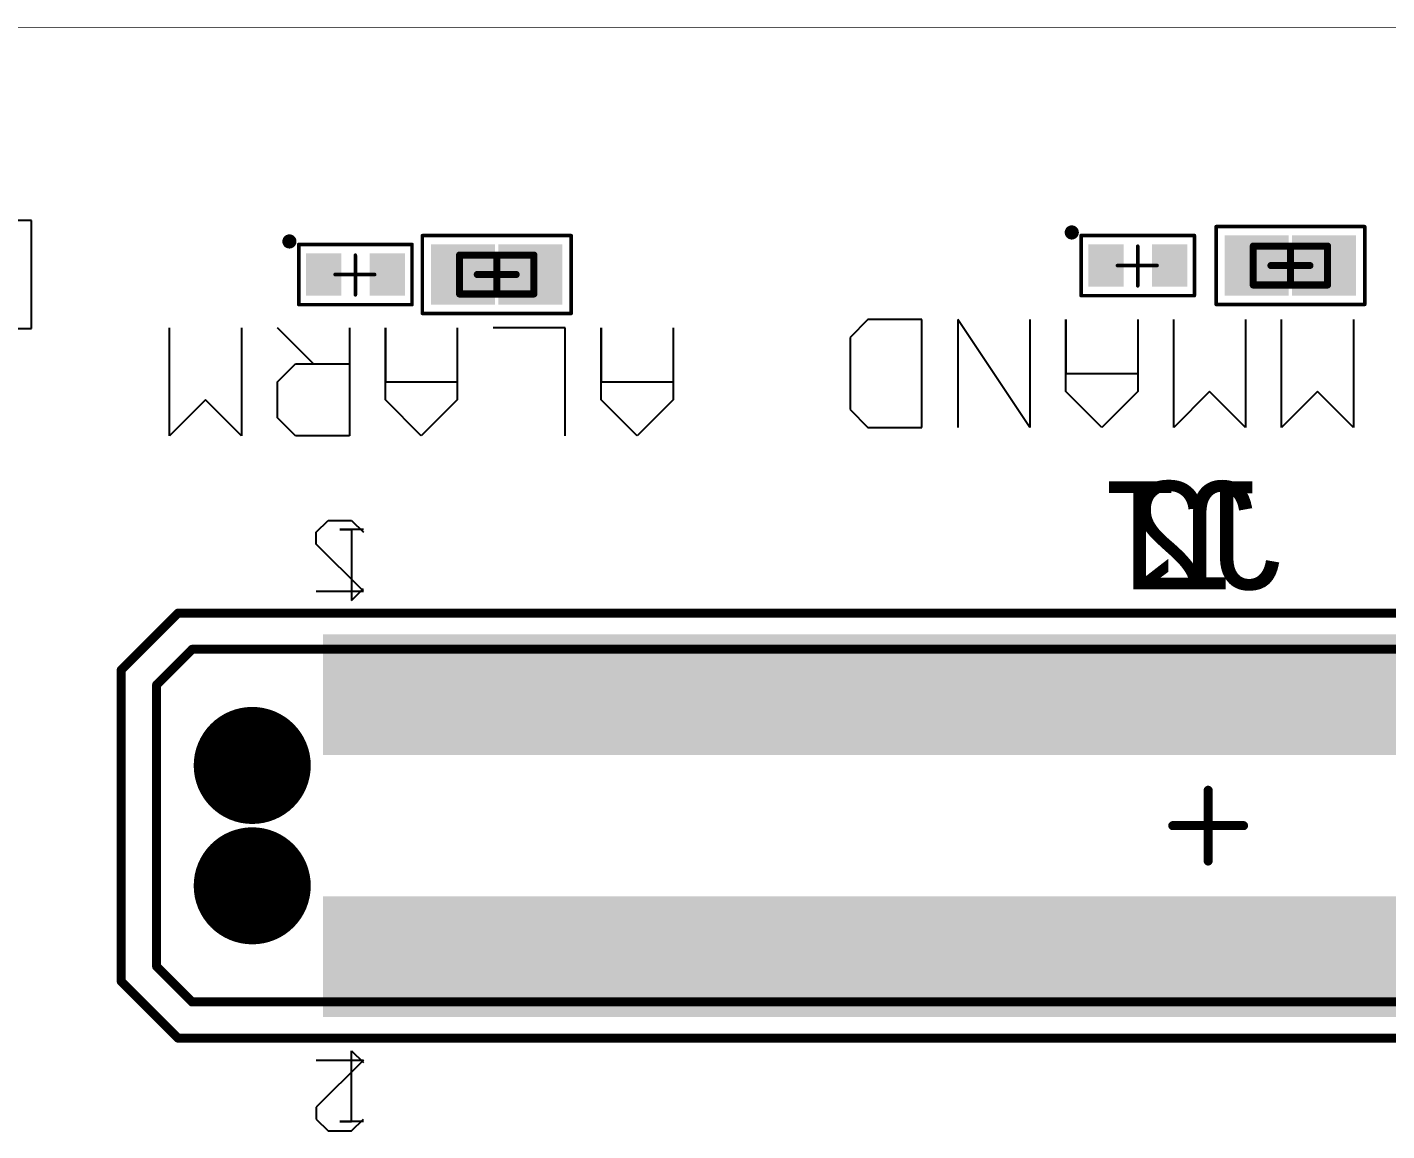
# Model space of a CAD drawing. Header units: millimetres. Extents: x 0 to 100, y 0 to 100.
# Drawn here: x 33.34 to 52.54, y 84.43 to 100.01 of the extents above; entities that cross this region are included whole.
import ezdxf

# ---------------------------------------------------------------- set-up
doc = ezdxf.new("R2010")
doc.units = ezdxf.units.MM
for name, color, linetype in [('BottomLayer', 5, 'Continuous'), ('BottomOverlay', 54, 'Continuous'), ('BottomPaste', 16, 'Continuous'), ('BottomSolder', 6, 'Continuous'), ('Mechanical1', 6, 'Continuous'), ('Mechanical13', 56, 'Continuous'), ('Mechanical15', 56, 'Continuous'), ('MidLayer14', 9, 'Continuous'), ('MultiLayer', 9, 'Continuous'), ('PadHoleLayer', 156, 'Continuous'), ('TopLayer', 1, 'Continuous'), ('TopOverlay', 2, 'Continuous'), ('TopPaste', 8, 'Continuous'), ('TopSolder', 216, 'Continuous')]:
    doc.layers.add(name, color=color, linetype=linetype)

msp = doc.modelspace()

# ---------------------------------------------------------------- linework, layer by layer
at = {"layer": 'BottomLayer', "const_width": 0.725}
for points in [[(36.157, 89.587, 1), (36.881, 89.587, 1)], [(36.157, 87.887, 1), (36.881, 87.887, 1)]]:
    msp.add_lwpolyline(points, format="xyb", close=True, dxfattribs=at)
at = {"layer": 'BottomLayer'}
for points in [[(37.919, 91.337), (37.619, 91.337), (37.919, 89.837), (37.619, 89.837)], [(38.419, 91.337), (38.119, 91.337), (38.419, 89.837), (38.119, 89.837)], [(38.919, 91.337), (38.619, 91.337), (38.919, 89.837), (38.619, 89.837)], [(39.419, 91.337), (39.119, 91.337), (39.419, 89.837), (39.119, 89.837)], [(39.919, 91.337), (39.619, 91.337), (39.919, 89.837), (39.619, 89.837)], [(40.419, 91.337), (40.119, 91.337), (40.419, 89.837), (40.119, 89.837)], [(40.919, 91.337), (40.619, 91.337), (40.919, 89.837), (40.619, 89.837)], [(41.419, 91.337), (41.119, 91.337), (41.419, 89.837), (41.119, 89.837)], [(41.919, 91.337), (41.619, 91.337), (41.919, 89.837), (41.619, 89.837)], [(42.419, 91.337), (42.119, 91.337), (42.419, 89.837), (42.119, 89.837)], [(42.919, 91.337), (42.619, 91.337), (42.919, 89.837), (42.619, 89.837)], [(43.419, 91.337), (43.119, 91.337), (43.419, 89.837), (43.119, 89.837)], [(43.919, 91.337), (43.619, 91.337), (43.919, 89.837), (43.619, 89.837)], [(44.419, 91.337), (44.119, 91.337), (44.419, 89.837), (44.119, 89.837)], [(44.919, 91.337), (44.619, 91.337), (44.919, 89.837), (44.619, 89.837)], [(45.419, 91.337), (45.119, 91.337), (45.419, 89.837), (45.119, 89.837)], [(45.919, 91.337), (45.619, 91.337), (45.919, 89.837), (45.619, 89.837)], [(46.419, 91.337), (46.119, 91.337), (46.419, 89.837), (46.119, 89.837)], [(46.919, 91.337), (46.619, 91.337), (46.919, 89.837), (46.619, 89.837)], [(47.419, 91.337), (47.119, 91.337), (47.419, 89.837), (47.119, 89.837)], [(47.919, 91.337), (47.619, 91.337), (47.919, 89.837), (47.619, 89.837)], [(48.419, 91.337), (48.119, 91.337), (48.419, 89.837), (48.119, 89.837)], [(48.919, 91.337), (48.619, 91.337), (48.919, 89.837), (48.619, 89.837)], [(49.419, 91.337), (49.119, 91.337), (49.419, 89.837), (49.119, 89.837)], [(49.919, 91.337), (49.619, 91.337), (49.919, 89.837), (49.619, 89.837)], [(50.419, 91.337), (50.119, 91.337), (50.419, 89.837), (50.119, 89.837)], [(50.919, 91.337), (50.619, 91.337), (50.919, 89.837), (50.619, 89.837)], [(51.419, 91.337), (51.119, 91.337), (51.419, 89.837), (51.119, 89.837)], [(51.919, 91.337), (51.619, 91.337), (51.919, 89.837), (51.619, 89.837)], [(52.419, 91.337), (52.119, 91.337), (52.419, 89.837), (52.119, 89.837)], [(37.919, 87.637), (37.619, 87.637), (37.919, 86.137), (37.619, 86.137)], [(38.419, 87.637), (38.119, 87.637), (38.419, 86.137), (38.119, 86.137)], [(38.919, 87.637), (38.619, 87.637), (38.919, 86.137), (38.619, 86.137)], [(39.419, 87.637), (39.119, 87.637), (39.419, 86.137), (39.119, 86.137)], [(39.919, 87.637), (39.619, 87.637), (39.919, 86.137), (39.619, 86.137)], [(40.419, 87.637), (40.119, 87.637), (40.419, 86.137), (40.119, 86.137)], [(40.919, 87.637), (40.619, 87.637), (40.919, 86.137), (40.619, 86.137)], [(41.419, 87.637), (41.119, 87.637), (41.419, 86.137), (41.119, 86.137)], [(41.919, 87.637), (41.619, 87.637), (41.919, 86.137), (41.619, 86.137)], [(42.419, 87.637), (42.119, 87.637), (42.419, 86.137), (42.119, 86.137)], [(42.919, 87.637), (42.619, 87.637), (42.919, 86.137), (42.619, 86.137)], [(43.419, 87.637), (43.119, 87.637), (43.419, 86.137), (43.119, 86.137)], [(43.919, 87.637), (43.619, 87.637), (43.919, 86.137), (43.619, 86.137)], [(44.419, 87.637), (44.119, 87.637), (44.419, 86.137), (44.119, 86.137)], [(44.919, 87.637), (44.619, 87.637), (44.919, 86.137), (44.619, 86.137)], [(45.419, 87.637), (45.119, 87.637), (45.419, 86.137), (45.119, 86.137)], [(45.919, 87.637), (45.619, 87.637), (45.919, 86.137), (45.619, 86.137)], [(46.419, 87.637), (46.119, 87.637), (46.419, 86.137), (46.119, 86.137)], [(46.919, 87.637), (46.619, 87.637), (46.919, 86.137), (46.619, 86.137)], [(47.419, 87.637), (47.119, 87.637), (47.419, 86.137), (47.119, 86.137)], [(47.919, 87.637), (47.619, 87.637), (47.919, 86.137), (47.619, 86.137)], [(48.419, 87.637), (48.119, 87.637), (48.419, 86.137), (48.119, 86.137)], [(48.919, 87.637), (48.619, 87.637), (48.919, 86.137), (48.619, 86.137)], [(49.419, 87.637), (49.119, 87.637), (49.419, 86.137), (49.119, 86.137)], [(49.919, 87.637), (49.619, 87.637), (49.919, 86.137), (49.619, 86.137)], [(50.419, 87.637), (50.119, 87.637), (50.419, 86.137), (50.119, 86.137)], [(50.919, 87.637), (50.619, 87.637), (50.919, 86.137), (50.619, 86.137)], [(51.419, 87.637), (51.119, 87.637), (51.419, 86.137), (51.119, 86.137)], [(51.919, 87.637), (51.619, 87.637), (51.919, 86.137), (51.619, 86.137)], [(52.419, 87.637), (52.119, 87.637), (52.419, 86.137), (52.119, 86.137)]]:
    msp.add_solid(points, dxfattribs=at)
at = {"layer": 'BottomOverlay', "const_width": 0.127}
for points in [[(34.669, 90.937), (35.469, 91.737)], [(35.469, 91.737), (64.569, 91.737)], [(34.669, 86.537), (34.669, 90.937)], [(34.669, 86.537), (35.469, 85.737)], [(35.469, 85.737), (64.569, 85.737)]]:
    msp.add_lwpolyline(points, dxfattribs=at)
at = {"layer": 'BottomOverlay', "const_width": 0.0635}
for points in [[(35.437, 91.737, 1), (35.501, 91.737, 1)], [(35.437, 91.737, 1), (35.501, 91.737, 1)], [(34.637, 90.937, 1), (34.701, 90.937, 1)], [(34.637, 90.937, 1), (34.701, 90.937, 1)], [(34.637, 86.537, 1), (34.701, 86.537, 1)], [(34.637, 86.537, 1), (34.701, 86.537, 1)], [(35.437, 85.737, 1), (35.501, 85.737, 1)], [(35.437, 85.737, 1), (35.501, 85.737, 1)]]:
    msp.add_lwpolyline(points, format="xyb", close=True, dxfattribs=at)
at = {"layer": 'BottomPaste'}
for points in [[(37.919, 91.337), (37.619, 91.337), (37.919, 89.837), (37.619, 89.837)], [(38.419, 91.337), (38.119, 91.337), (38.419, 89.837), (38.119, 89.837)], [(38.919, 91.337), (38.619, 91.337), (38.919, 89.837), (38.619, 89.837)], [(39.419, 91.337), (39.119, 91.337), (39.419, 89.837), (39.119, 89.837)], [(39.919, 91.337), (39.619, 91.337), (39.919, 89.837), (39.619, 89.837)], [(40.419, 91.337), (40.119, 91.337), (40.419, 89.837), (40.119, 89.837)], [(40.919, 91.337), (40.619, 91.337), (40.919, 89.837), (40.619, 89.837)], [(41.419, 91.337), (41.119, 91.337), (41.419, 89.837), (41.119, 89.837)], [(41.919, 91.337), (41.619, 91.337), (41.919, 89.837), (41.619, 89.837)], [(42.419, 91.337), (42.119, 91.337), (42.419, 89.837), (42.119, 89.837)], [(42.919, 91.337), (42.619, 91.337), (42.919, 89.837), (42.619, 89.837)], [(43.419, 91.337), (43.119, 91.337), (43.419, 89.837), (43.119, 89.837)], [(43.919, 91.337), (43.619, 91.337), (43.919, 89.837), (43.619, 89.837)], [(44.419, 91.337), (44.119, 91.337), (44.419, 89.837), (44.119, 89.837)], [(44.919, 91.337), (44.619, 91.337), (44.919, 89.837), (44.619, 89.837)], [(45.419, 91.337), (45.119, 91.337), (45.419, 89.837), (45.119, 89.837)], [(45.919, 91.337), (45.619, 91.337), (45.919, 89.837), (45.619, 89.837)], [(46.419, 91.337), (46.119, 91.337), (46.419, 89.837), (46.119, 89.837)], [(46.919, 91.337), (46.619, 91.337), (46.919, 89.837), (46.619, 89.837)], [(47.419, 91.337), (47.119, 91.337), (47.419, 89.837), (47.119, 89.837)], [(47.919, 91.337), (47.619, 91.337), (47.919, 89.837), (47.619, 89.837)], [(48.419, 91.337), (48.119, 91.337), (48.419, 89.837), (48.119, 89.837)], [(48.919, 91.337), (48.619, 91.337), (48.919, 89.837), (48.619, 89.837)], [(49.419, 91.337), (49.119, 91.337), (49.419, 89.837), (49.119, 89.837)], [(49.919, 91.337), (49.619, 91.337), (49.919, 89.837), (49.619, 89.837)], [(50.419, 91.337), (50.119, 91.337), (50.419, 89.837), (50.119, 89.837)], [(50.919, 91.337), (50.619, 91.337), (50.919, 89.837), (50.619, 89.837)], [(51.419, 91.337), (51.119, 91.337), (51.419, 89.837), (51.119, 89.837)], [(51.919, 91.337), (51.619, 91.337), (51.919, 89.837), (51.619, 89.837)], [(52.419, 91.337), (52.119, 91.337), (52.419, 89.837), (52.119, 89.837)], [(37.919, 87.637), (37.619, 87.637), (37.919, 86.137), (37.619, 86.137)], [(38.419, 87.637), (38.119, 87.637), (38.419, 86.137), (38.119, 86.137)], [(38.919, 87.637), (38.619, 87.637), (38.919, 86.137), (38.619, 86.137)], [(39.419, 87.637), (39.119, 87.637), (39.419, 86.137), (39.119, 86.137)], [(39.919, 87.637), (39.619, 87.637), (39.919, 86.137), (39.619, 86.137)], [(40.419, 87.637), (40.119, 87.637), (40.419, 86.137), (40.119, 86.137)], [(40.919, 87.637), (40.619, 87.637), (40.919, 86.137), (40.619, 86.137)], [(41.419, 87.637), (41.119, 87.637), (41.419, 86.137), (41.119, 86.137)], [(41.919, 87.637), (41.619, 87.637), (41.919, 86.137), (41.619, 86.137)], [(42.419, 87.637), (42.119, 87.637), (42.419, 86.137), (42.119, 86.137)], [(42.919, 87.637), (42.619, 87.637), (42.919, 86.137), (42.619, 86.137)], [(43.419, 87.637), (43.119, 87.637), (43.419, 86.137), (43.119, 86.137)], [(43.919, 87.637), (43.619, 87.637), (43.919, 86.137), (43.619, 86.137)], [(44.419, 87.637), (44.119, 87.637), (44.419, 86.137), (44.119, 86.137)], [(44.919, 87.637), (44.619, 87.637), (44.919, 86.137), (44.619, 86.137)], [(45.419, 87.637), (45.119, 87.637), (45.419, 86.137), (45.119, 86.137)], [(45.919, 87.637), (45.619, 87.637), (45.919, 86.137), (45.619, 86.137)], [(46.419, 87.637), (46.119, 87.637), (46.419, 86.137), (46.119, 86.137)], [(46.919, 87.637), (46.619, 87.637), (46.919, 86.137), (46.619, 86.137)], [(47.419, 87.637), (47.119, 87.637), (47.419, 86.137), (47.119, 86.137)], [(47.919, 87.637), (47.619, 87.637), (47.919, 86.137), (47.619, 86.137)], [(48.419, 87.637), (48.119, 87.637), (48.419, 86.137), (48.119, 86.137)], [(48.919, 87.637), (48.619, 87.637), (48.919, 86.137), (48.619, 86.137)], [(49.419, 87.637), (49.119, 87.637), (49.419, 86.137), (49.119, 86.137)], [(49.919, 87.637), (49.619, 87.637), (49.919, 86.137), (49.619, 86.137)], [(50.419, 87.637), (50.119, 87.637), (50.419, 86.137), (50.119, 86.137)], [(50.919, 87.637), (50.619, 87.637), (50.919, 86.137), (50.619, 86.137)], [(51.419, 87.637), (51.119, 87.637), (51.419, 86.137), (51.119, 86.137)], [(51.919, 87.637), (51.619, 87.637), (51.919, 86.137), (51.619, 86.137)], [(52.419, 87.637), (52.119, 87.637), (52.419, 86.137), (52.119, 86.137)]]:
    msp.add_solid(points, dxfattribs=at)
at = {"layer": 'BottomSolder', "const_width": 0.827}
for points in [[(36.106, 89.587, 1), (36.932, 89.587, 1)], [(36.106, 87.887, 1), (36.932, 87.887, 1)]]:
    msp.add_lwpolyline(points, format="xyb", close=True, dxfattribs=at)
at = {"layer": 'BottomSolder'}
for points in [[(38.021, 91.439), (37.517, 91.439), (38.021, 89.735), (37.517, 89.735)], [(38.521, 91.439), (38.017, 91.439), (38.521, 89.735), (38.017, 89.735)], [(39.021, 91.439), (38.517, 91.439), (39.021, 89.735), (38.517, 89.735)], [(39.521, 91.439), (39.017, 91.439), (39.521, 89.735), (39.017, 89.735)], [(40.021, 91.439), (39.517, 91.439), (40.021, 89.735), (39.517, 89.735)], [(40.521, 91.439), (40.017, 91.439), (40.521, 89.735), (40.017, 89.735)], [(41.021, 91.439), (40.517, 91.439), (41.021, 89.735), (40.517, 89.735)], [(41.521, 91.439), (41.017, 91.439), (41.521, 89.735), (41.017, 89.735)], [(42.021, 91.439), (41.517, 91.439), (42.021, 89.735), (41.517, 89.735)], [(42.521, 91.439), (42.017, 91.439), (42.521, 89.735), (42.017, 89.735)], [(43.021, 91.439), (42.517, 91.439), (43.021, 89.735), (42.517, 89.735)], [(43.521, 91.439), (43.017, 91.439), (43.521, 89.735), (43.017, 89.735)], [(44.021, 91.439), (43.517, 91.439), (44.021, 89.735), (43.517, 89.735)], [(44.521, 91.439), (44.017, 91.439), (44.521, 89.735), (44.017, 89.735)], [(45.021, 91.439), (44.517, 91.439), (45.021, 89.735), (44.517, 89.735)], [(45.521, 91.439), (45.017, 91.439), (45.521, 89.735), (45.017, 89.735)], [(46.021, 91.439), (45.517, 91.439), (46.021, 89.735), (45.517, 89.735)], [(46.521, 91.439), (46.017, 91.439), (46.521, 89.735), (46.017, 89.735)], [(47.021, 91.439), (46.517, 91.439), (47.021, 89.735), (46.517, 89.735)], [(47.521, 91.439), (47.017, 91.439), (47.521, 89.735), (47.017, 89.735)], [(48.021, 91.439), (47.517, 91.439), (48.021, 89.735), (47.517, 89.735)], [(48.521, 91.439), (48.017, 91.439), (48.521, 89.735), (48.017, 89.735)], [(49.021, 91.439), (48.517, 91.439), (49.021, 89.735), (48.517, 89.735)], [(49.521, 91.439), (49.017, 91.439), (49.521, 89.735), (49.017, 89.735)], [(50.021, 91.439), (49.517, 91.439), (50.021, 89.735), (49.517, 89.735)], [(50.521, 91.439), (50.017, 91.439), (50.521, 89.735), (50.017, 89.735)], [(51.021, 91.439), (50.517, 91.439), (51.021, 89.735), (50.517, 89.735)], [(51.521, 91.439), (51.017, 91.439), (51.521, 89.735), (51.017, 89.735)], [(52.021, 91.439), (51.517, 91.439), (52.021, 89.735), (51.517, 89.735)], [(52.521, 91.439), (52.017, 91.439), (52.521, 89.735), (52.017, 89.735)], [(53.021, 91.439), (52.517, 91.439), (53.021, 89.735), (52.517, 89.735)], [(38.021, 87.739), (37.517, 87.739), (38.021, 86.035), (37.517, 86.035)], [(38.521, 87.739), (38.017, 87.739), (38.521, 86.035), (38.017, 86.035)], [(39.021, 87.739), (38.517, 87.739), (39.021, 86.035), (38.517, 86.035)], [(39.521, 87.739), (39.017, 87.739), (39.521, 86.035), (39.017, 86.035)], [(40.021, 87.739), (39.517, 87.739), (40.021, 86.035), (39.517, 86.035)], [(40.521, 87.739), (40.017, 87.739), (40.521, 86.035), (40.017, 86.035)], [(41.021, 87.739), (40.517, 87.739), (41.021, 86.035), (40.517, 86.035)], [(41.521, 87.739), (41.017, 87.739), (41.521, 86.035), (41.017, 86.035)], [(42.021, 87.739), (41.517, 87.739), (42.021, 86.035), (41.517, 86.035)], [(42.521, 87.739), (42.017, 87.739), (42.521, 86.035), (42.017, 86.035)], [(43.021, 87.739), (42.517, 87.739), (43.021, 86.035), (42.517, 86.035)], [(43.521, 87.739), (43.017, 87.739), (43.521, 86.035), (43.017, 86.035)], [(44.021, 87.739), (43.517, 87.739), (44.021, 86.035), (43.517, 86.035)], [(44.521, 87.739), (44.017, 87.739), (44.521, 86.035), (44.017, 86.035)], [(45.021, 87.739), (44.517, 87.739), (45.021, 86.035), (44.517, 86.035)], [(45.521, 87.739), (45.017, 87.739), (45.521, 86.035), (45.017, 86.035)], [(46.021, 87.739), (45.517, 87.739), (46.021, 86.035), (45.517, 86.035)], [(46.521, 87.739), (46.017, 87.739), (46.521, 86.035), (46.017, 86.035)], [(47.021, 87.739), (46.517, 87.739), (47.021, 86.035), (46.517, 86.035)], [(47.521, 87.739), (47.017, 87.739), (47.521, 86.035), (47.017, 86.035)], [(48.021, 87.739), (47.517, 87.739), (48.021, 86.035), (47.517, 86.035)], [(48.521, 87.739), (48.017, 87.739), (48.521, 86.035), (48.017, 86.035)], [(49.021, 87.739), (48.517, 87.739), (49.021, 86.035), (48.517, 86.035)], [(49.521, 87.739), (49.017, 87.739), (49.521, 86.035), (49.017, 86.035)], [(50.021, 87.739), (49.517, 87.739), (50.021, 86.035), (49.517, 86.035)], [(50.521, 87.739), (50.017, 87.739), (50.521, 86.035), (50.017, 86.035)], [(51.021, 87.739), (50.517, 87.739), (51.021, 86.035), (50.517, 86.035)], [(51.521, 87.739), (51.017, 87.739), (51.521, 86.035), (51.017, 86.035)], [(52.021, 87.739), (51.517, 87.739), (52.021, 86.035), (51.517, 86.035)], [(52.521, 87.739), (52.017, 87.739), (52.521, 86.035), (52.017, 86.035)], [(53.021, 87.739), (52.517, 87.739), (53.021, 86.035), (52.517, 86.035)]]:
    msp.add_solid(points, dxfattribs=at)
at = {"layer": 'Mechanical1', "const_width": 0.0127}
msp.add_lwpolyline([(0.006, 100.006), (100.006, 100.006)], dxfattribs=at)
at = {"layer": 'Mechanical13'}
for points, const_width in [([(37.176, 96.095), (37.176, 96.945)], 0.05), ([(37.176, 96.945), (38.776, 96.945)], 0.05), ([(38.776, 96.095), (38.776, 96.945)], 0.05), ([(48.225, 96.222), (48.225, 97.072)], 0.05), ([(48.225, 97.072), (49.825, 97.072)], 0.05), ([(49.825, 96.222), (49.825, 97.072)], 0.05), ([(50.656, 96.372), (50.656, 96.922)], 0.1), ([(50.656, 96.922), (51.706, 96.922)], 0.1), ([(51.706, 96.372), (51.706, 96.922)], 0.1), ([(39.447, 96.245), (39.447, 96.795)], 0.1), ([(39.447, 96.795), (40.497, 96.795)], 0.1), ([(40.497, 96.245), (40.497, 96.795)], 0.1), ([(50.656, 96.372), (51.706, 96.372)], 0.1), ([(39.447, 96.245), (40.497, 96.245)], 0.1), ([(48.225, 96.222), (49.825, 96.222)], 0.05), ([(37.176, 96.095), (38.776, 96.095)], 0.05), ([(35.169, 90.727), (35.669, 91.227)], 0.127), ([(35.169, 90.727), (35.669, 91.227)], 0.127), ([(35.669, 91.227), (64.369, 91.227)], 0.127), ([(35.669, 91.227), (64.369, 91.227)], 0.127), ([(35.169, 86.747), (35.169, 90.727)], 0.127), ([(35.169, 86.747), (35.169, 90.727)], 0.127), ([(35.169, 86.747), (35.669, 86.247)], 0.127), ([(35.169, 86.747), (35.669, 86.247)], 0.127), ([(35.669, 86.247), (64.369, 86.247)], 0.127), ([(35.669, 86.247), (64.369, 86.247)], 0.127)]:
    msp.add_lwpolyline(points, dxfattribs=dict(at, const_width=const_width))
for points, const_width in [([(37.163, 96.945, 1), (37.188, 96.945, 1)], 0.025), ([(37.163, 96.945, 1), (37.188, 96.945, 1)], 0.025), ([(38.763, 96.945, 1), (38.788, 96.945, 1)], 0.025), ([(38.763, 96.945, 1), (38.788, 96.945, 1)], 0.025), ([(48.212, 97.072, 1), (48.237, 97.072, 1)], 0.025), ([(48.212, 97.072, 1), (48.237, 97.072, 1)], 0.025), ([(49.812, 97.072, 1), (49.837, 97.072, 1)], 0.025), ([(49.812, 97.072, 1), (49.837, 97.072, 1)], 0.025), ([(50.631, 96.922, 1), (50.681, 96.922, 1)], 0.05), ([(50.631, 96.922, 1), (50.681, 96.922, 1)], 0.05), ([(51.681, 96.922, 1), (51.731, 96.922, 1)], 0.05), ([(51.681, 96.922, 1), (51.731, 96.922, 1)], 0.05), ([(39.422, 96.795, 1), (39.472, 96.795, 1)], 0.05), ([(39.422, 96.795, 1), (39.472, 96.795, 1)], 0.05), ([(40.472, 96.795, 1), (40.522, 96.795, 1)], 0.05), ([(40.472, 96.795, 1), (40.522, 96.795, 1)], 0.05), ([(50.631, 96.372, 1), (50.681, 96.372, 1)], 0.05), ([(50.631, 96.372, 1), (50.681, 96.372, 1)], 0.05), ([(51.681, 96.372, 1), (51.731, 96.372, 1)], 0.05), ([(51.681, 96.372, 1), (51.731, 96.372, 1)], 0.05), ([(39.422, 96.245, 1), (39.472, 96.245, 1)], 0.05), ([(39.422, 96.245, 1), (39.472, 96.245, 1)], 0.05), ([(40.472, 96.245, 1), (40.522, 96.245, 1)], 0.05), ([(40.472, 96.245, 1), (40.522, 96.245, 1)], 0.05), ([(48.212, 96.222, 1), (48.237, 96.222, 1)], 0.025), ([(48.212, 96.222, 1), (48.237, 96.222, 1)], 0.025), ([(49.812, 96.222, 1), (49.837, 96.222, 1)], 0.025), ([(49.812, 96.222, 1), (49.837, 96.222, 1)], 0.025), ([(37.163, 96.095, 1), (37.188, 96.095, 1)], 0.025), ([(37.163, 96.095, 1), (37.188, 96.095, 1)], 0.025), ([(38.763, 96.095, 1), (38.788, 96.095, 1)], 0.025), ([(38.763, 96.095, 1), (38.788, 96.095, 1)], 0.025), ([(35.637, 91.227, 1), (35.701, 91.227, 1)], 0.0635), ([(35.637, 91.227, 1), (35.701, 91.227, 1)], 0.0635), ([(35.637, 91.227, 1), (35.701, 91.227, 1)], 0.0635), ([(35.637, 91.227, 1), (35.701, 91.227, 1)], 0.0635), ([(35.137, 90.727, 1), (35.201, 90.727, 1)], 0.0635), ([(35.137, 90.727, 1), (35.201, 90.727, 1)], 0.0635), ([(35.137, 90.727, 1), (35.201, 90.727, 1)], 0.0635), ([(35.137, 90.727, 1), (35.201, 90.727, 1)], 0.0635), ([(35.137, 86.747, 1), (35.201, 86.747, 1)], 0.0635), ([(35.137, 86.747, 1), (35.201, 86.747, 1)], 0.0635), ([(35.137, 86.747, 1), (35.201, 86.747, 1)], 0.0635), ([(35.137, 86.747, 1), (35.201, 86.747, 1)], 0.0635), ([(35.637, 86.247, 1), (35.701, 86.247, 1)], 0.0635), ([(35.637, 86.247, 1), (35.701, 86.247, 1)], 0.0635), ([(35.637, 86.247, 1), (35.701, 86.247, 1)], 0.0635), ([(35.637, 86.247, 1), (35.701, 86.247, 1)], 0.0635)]:
    msp.add_lwpolyline(points, format="xyb", close=True, dxfattribs=dict(at, const_width=const_width))
at = {"layer": 'Mechanical15'}
for p, q in [((37.423, 92.88), (37.589, 93.047)), ((37.589, 93.047), (37.922, 93.047)), ((37.922, 93.047), (38.089, 92.88)), ((37.423, 92.713), (37.423, 92.88)), ((38.089, 92.917), (37.756, 92.917)), ((37.756, 92.917), (37.922, 92.917)), ((37.922, 92.917), (37.922, 91.917)), ((38.089, 92.047), (37.423, 92.713)), ((37.423, 92.047), (38.089, 92.047)), ((37.922, 91.917), (38.089, 92.084)), ((37.922, 84.557), (37.922, 85.557)), ((37.922, 85.557), (38.089, 85.39)), ((37.423, 85.427), (38.089, 85.427)), ((38.089, 85.427), (37.423, 84.761)), ((37.423, 84.761), (37.423, 84.594)), ((37.423, 84.594), (37.589, 84.427)), ((38.089, 84.557), (37.756, 84.557)), ((37.756, 84.557), (37.922, 84.557)), ((37.922, 84.427), (38.089, 84.594)), ((37.589, 84.427), (37.922, 84.427))]:
    msp.add_line(p, q, dxfattribs=at)
for points, const_width in [([(50.131, 96.097), (50.131, 97.197)], 0.05), ([(50.131, 97.197), (52.231, 97.197)], 0.05), ([(52.231, 96.097), (52.231, 97.197)], 0.05), ([(37.176, 96.095), (37.176, 96.945)], 0.05), ([(37.176, 96.945), (38.776, 96.945)], 0.05), ([(38.776, 96.095), (38.776, 96.945)], 0.05), ([(38.922, 95.97), (38.922, 97.07)], 0.05), ([(38.922, 97.07), (41.022, 97.07)], 0.05), ([(41.022, 95.97), (41.022, 97.07)], 0.05), ([(48.225, 96.222), (48.225, 97.072)], 0.05), ([(48.225, 97.072), (49.825, 97.072)], 0.05), ([(49.825, 96.222), (49.825, 97.072)], 0.05), ([(51.181, 96.372), (51.181, 96.922)], 0.1), ([(37.976, 96.233), (37.976, 96.793)], 0.05), ([(39.972, 96.245), (39.972, 96.795)], 0.1), ([(49.025, 96.36), (49.025, 96.92)], 0.05), ([(48.738, 96.647), (49.298, 96.647)], 0.05), ([(50.906, 96.647), (51.456, 96.647)], 0.1), ([(37.689, 96.52), (38.249, 96.52)], 0.05), ([(39.697, 96.52), (40.247, 96.52)], 0.1), ([(48.225, 96.222), (49.825, 96.222)], 0.05), ([(37.176, 96.095), (38.776, 96.095)], 0.05), ([(50.131, 96.097), (52.231, 96.097)], 0.05), ([(38.922, 95.97), (41.022, 95.97)], 0.05), ([(35.169, 90.727), (35.669, 91.227)], 0.127), ([(35.169, 90.727), (35.669, 91.227)], 0.127), ([(35.669, 91.227), (64.369, 91.227)], 0.127), ([(35.669, 91.227), (64.369, 91.227)], 0.127), ([(35.169, 86.747), (35.169, 90.727)], 0.127), ([(35.169, 86.747), (35.169, 90.727)], 0.127), ([(50.019, 88.237), (50.019, 89.237)], 0.127), ([(50.019, 88.237), (50.019, 89.237)], 0.127), ([(49.519, 88.737), (50.519, 88.737)], 0.127), ([(49.519, 88.737), (50.519, 88.737)], 0.127), ([(35.169, 86.747), (35.669, 86.247)], 0.127), ([(35.169, 86.747), (35.669, 86.247)], 0.127), ([(35.669, 86.247), (64.369, 86.247)], 0.127), ([(35.669, 86.247), (64.369, 86.247)], 0.127)]:
    msp.add_lwpolyline(points, dxfattribs=dict(at, const_width=const_width))
for points, const_width in [([(50.119, 97.197, 1), (50.143, 97.197, 1)], 0.025), ([(50.119, 97.197, 1), (50.143, 97.197, 1)], 0.025), ([(52.219, 97.197, 1), (52.243, 97.197, 1)], 0.025), ([(52.219, 97.197, 1), (52.243, 97.197, 1)], 0.025), ([(37.163, 96.945, 1), (37.188, 96.945, 1)], 0.025), ([(37.163, 96.945, 1), (37.188, 96.945, 1)], 0.025), ([(38.763, 96.945, 1), (38.788, 96.945, 1)], 0.025), ([(38.763, 96.945, 1), (38.788, 96.945, 1)], 0.025), ([(38.91, 97.07, 1), (38.934, 97.07, 1)], 0.025), ([(38.91, 97.07, 1), (38.934, 97.07, 1)], 0.025), ([(41.01, 97.07, 1), (41.035, 97.07, 1)], 0.025), ([(41.01, 97.07, 1), (41.035, 97.07, 1)], 0.025), ([(48.212, 97.072, 1), (48.237, 97.072, 1)], 0.025), ([(48.212, 97.072, 1), (48.237, 97.072, 1)], 0.025), ([(49.812, 97.072, 1), (49.837, 97.072, 1)], 0.025), ([(49.812, 97.072, 1), (49.837, 97.072, 1)], 0.025), ([(51.156, 96.922, 1), (51.206, 96.922, 1)], 0.05), ([(37.963, 96.793, 1), (37.988, 96.793, 1)], 0.025), ([(39.947, 96.795, 1), (39.997, 96.795, 1)], 0.05), ([(49.012, 96.92, 1), (49.037, 96.92, 1)], 0.025), ([(48.725, 96.647, 1), (48.75, 96.647, 1)], 0.025), ([(49.285, 96.647, 1), (49.31, 96.647, 1)], 0.025), ([(50.881, 96.647, 1), (50.931, 96.647, 1)], 0.05), ([(51.431, 96.647, 1), (51.481, 96.647, 1)], 0.05), ([(37.676, 96.52, 1), (37.701, 96.52, 1)], 0.025), ([(38.236, 96.52, 1), (38.261, 96.52, 1)], 0.025), ([(39.672, 96.52, 1), (39.722, 96.52, 1)], 0.05), ([(40.222, 96.52, 1), (40.272, 96.52, 1)], 0.05), ([(51.156, 96.372, 1), (51.206, 96.372, 1)], 0.05), ([(37.963, 96.233, 1), (37.988, 96.233, 1)], 0.025), ([(39.947, 96.245, 1), (39.997, 96.245, 1)], 0.05), ([(48.212, 96.222, 1), (48.237, 96.222, 1)], 0.025), ([(48.212, 96.222, 1), (48.237, 96.222, 1)], 0.025), ([(49.012, 96.36, 1), (49.037, 96.36, 1)], 0.025), ([(49.812, 96.222, 1), (49.837, 96.222, 1)], 0.025), ([(49.812, 96.222, 1), (49.837, 96.222, 1)], 0.025), ([(37.163, 96.095, 1), (37.188, 96.095, 1)], 0.025), ([(37.163, 96.095, 1), (37.188, 96.095, 1)], 0.025), ([(38.763, 96.095, 1), (38.788, 96.095, 1)], 0.025), ([(38.763, 96.095, 1), (38.788, 96.095, 1)], 0.025), ([(50.119, 96.097, 1), (50.143, 96.097, 1)], 0.025), ([(50.119, 96.097, 1), (50.143, 96.097, 1)], 0.025), ([(52.219, 96.097, 1), (52.243, 96.097, 1)], 0.025), ([(52.219, 96.097, 1), (52.243, 96.097, 1)], 0.025), ([(38.91, 95.97, 1), (38.934, 95.97, 1)], 0.025), ([(38.91, 95.97, 1), (38.934, 95.97, 1)], 0.025), ([(41.01, 95.97, 1), (41.035, 95.97, 1)], 0.025), ([(41.01, 95.97, 1), (41.035, 95.97, 1)], 0.025), ([(35.637, 91.227, 1), (35.701, 91.227, 1)], 0.0635), ([(35.637, 91.227, 1), (35.701, 91.227, 1)], 0.0635), ([(35.637, 91.227, 1), (35.701, 91.227, 1)], 0.0635), ([(35.637, 91.227, 1), (35.701, 91.227, 1)], 0.0635), ([(35.137, 90.727, 1), (35.201, 90.727, 1)], 0.0635), ([(35.137, 90.727, 1), (35.201, 90.727, 1)], 0.0635), ([(35.137, 90.727, 1), (35.201, 90.727, 1)], 0.0635), ([(35.137, 90.727, 1), (35.201, 90.727, 1)], 0.0635), ([(49.987, 89.237, 1), (50.051, 89.237, 1)], 0.0635), ([(49.987, 89.237, 1), (50.051, 89.237, 1)], 0.0635), ([(49.487, 88.737, 1), (49.551, 88.737, 1)], 0.0635), ([(49.487, 88.737, 1), (49.551, 88.737, 1)], 0.0635), ([(50.487, 88.737, 1), (50.551, 88.737, 1)], 0.0635), ([(50.487, 88.737, 1), (50.551, 88.737, 1)], 0.0635), ([(49.987, 88.237, 1), (50.051, 88.237, 1)], 0.0635), ([(49.987, 88.237, 1), (50.051, 88.237, 1)], 0.0635), ([(35.137, 86.747, 1), (35.201, 86.747, 1)], 0.0635), ([(35.137, 86.747, 1), (35.201, 86.747, 1)], 0.0635), ([(35.137, 86.747, 1), (35.201, 86.747, 1)], 0.0635), ([(35.137, 86.747, 1), (35.201, 86.747, 1)], 0.0635), ([(35.637, 86.247, 1), (35.701, 86.247, 1)], 0.0635), ([(35.637, 86.247, 1), (35.701, 86.247, 1)], 0.0635), ([(35.637, 86.247, 1), (35.701, 86.247, 1)], 0.0635), ([(35.637, 86.247, 1), (35.701, 86.247, 1)], 0.0635)]:
    msp.add_lwpolyline(points, format="xyb", close=True, dxfattribs=dict(at, const_width=const_width))
at = {"layer": 'MidLayer14', "const_width": 0.725}
for points in [[(36.157, 89.587, 1), (36.881, 89.587, 1)], [(36.157, 87.887, 1), (36.881, 87.887, 1)]]:
    msp.add_lwpolyline(points, format="xyb", close=True, dxfattribs=at)
at = {"layer": 'MultiLayer', "const_width": 0.725}
for points in [[(36.157, 89.587, 1), (36.881, 89.587, 1)], [(36.157, 87.887, 1), (36.881, 87.887, 1)]]:
    msp.add_lwpolyline(points, format="xyb", close=True, dxfattribs=at)
at = {"layer": 'PadHoleLayer', "const_width": 0.725}
for points in [[(36.157, 89.587, 1), (36.881, 89.587, 1)], [(36.157, 87.887, 1), (36.881, 87.887, 1)]]:
    msp.add_lwpolyline(points, format="xyb", close=True, dxfattribs=at)
at = {"layer": 'TopLayer', "const_width": 0.725}
for points in [[(36.157, 89.587, 1), (36.881, 89.587, 1)], [(36.157, 87.887, 1), (36.881, 87.887, 1)]]:
    msp.add_lwpolyline(points, format="xyb", close=True, dxfattribs=at)
at = {"layer": 'TopLayer'}
for points in [[(50.356, 96.972), (50.356, 96.322), (51.056, 96.972), (51.056, 96.322)], [(51.306, 96.972), (51.306, 96.322), (52.006, 96.972), (52.006, 96.322)], [(37.276, 96.22), (37.776, 96.22), (37.276, 96.82), (37.776, 96.82)], [(38.176, 96.22), (38.676, 96.22), (38.176, 96.82), (38.676, 96.82)], [(39.147, 96.845), (39.147, 96.195), (39.847, 96.845), (39.847, 96.195)], [(40.097, 96.845), (40.097, 96.195), (40.797, 96.845), (40.797, 96.195)], [(48.325, 96.347), (48.825, 96.347), (48.325, 96.947), (48.825, 96.947)], [(49.225, 96.347), (49.725, 96.347), (49.225, 96.947), (49.725, 96.947)], [(37.919, 91.337), (37.619, 91.337), (37.919, 89.837), (37.619, 89.837)], [(38.419, 91.337), (38.119, 91.337), (38.419, 89.837), (38.119, 89.837)], [(38.919, 91.337), (38.619, 91.337), (38.919, 89.837), (38.619, 89.837)], [(39.419, 91.337), (39.119, 91.337), (39.419, 89.837), (39.119, 89.837)], [(39.919, 91.337), (39.619, 91.337), (39.919, 89.837), (39.619, 89.837)], [(40.419, 91.337), (40.119, 91.337), (40.419, 89.837), (40.119, 89.837)], [(40.919, 91.337), (40.619, 91.337), (40.919, 89.837), (40.619, 89.837)], [(41.419, 91.337), (41.119, 91.337), (41.419, 89.837), (41.119, 89.837)], [(41.919, 91.337), (41.619, 91.337), (41.919, 89.837), (41.619, 89.837)], [(42.419, 91.337), (42.119, 91.337), (42.419, 89.837), (42.119, 89.837)], [(42.919, 91.337), (42.619, 91.337), (42.919, 89.837), (42.619, 89.837)], [(43.419, 91.337), (43.119, 91.337), (43.419, 89.837), (43.119, 89.837)], [(43.919, 91.337), (43.619, 91.337), (43.919, 89.837), (43.619, 89.837)], [(44.419, 91.337), (44.119, 91.337), (44.419, 89.837), (44.119, 89.837)], [(44.919, 91.337), (44.619, 91.337), (44.919, 89.837), (44.619, 89.837)], [(45.419, 91.337), (45.119, 91.337), (45.419, 89.837), (45.119, 89.837)], [(45.919, 91.337), (45.619, 91.337), (45.919, 89.837), (45.619, 89.837)], [(46.419, 91.337), (46.119, 91.337), (46.419, 89.837), (46.119, 89.837)], [(46.919, 91.337), (46.619, 91.337), (46.919, 89.837), (46.619, 89.837)], [(47.419, 91.337), (47.119, 91.337), (47.419, 89.837), (47.119, 89.837)], [(47.919, 91.337), (47.619, 91.337), (47.919, 89.837), (47.619, 89.837)], [(48.419, 91.337), (48.119, 91.337), (48.419, 89.837), (48.119, 89.837)], [(48.919, 91.337), (48.619, 91.337), (48.919, 89.837), (48.619, 89.837)], [(49.419, 91.337), (49.119, 91.337), (49.419, 89.837), (49.119, 89.837)], [(49.919, 91.337), (49.619, 91.337), (49.919, 89.837), (49.619, 89.837)], [(50.419, 91.337), (50.119, 91.337), (50.419, 89.837), (50.119, 89.837)], [(50.919, 91.337), (50.619, 91.337), (50.919, 89.837), (50.619, 89.837)], [(51.419, 91.337), (51.119, 91.337), (51.419, 89.837), (51.119, 89.837)], [(51.919, 91.337), (51.619, 91.337), (51.919, 89.837), (51.619, 89.837)], [(52.419, 91.337), (52.119, 91.337), (52.419, 89.837), (52.119, 89.837)], [(37.919, 87.637), (37.619, 87.637), (37.919, 86.137), (37.619, 86.137)], [(38.419, 87.637), (38.119, 87.637), (38.419, 86.137), (38.119, 86.137)], [(38.919, 87.637), (38.619, 87.637), (38.919, 86.137), (38.619, 86.137)], [(39.419, 87.637), (39.119, 87.637), (39.419, 86.137), (39.119, 86.137)], [(39.919, 87.637), (39.619, 87.637), (39.919, 86.137), (39.619, 86.137)], [(40.419, 87.637), (40.119, 87.637), (40.419, 86.137), (40.119, 86.137)], [(40.919, 87.637), (40.619, 87.637), (40.919, 86.137), (40.619, 86.137)], [(41.419, 87.637), (41.119, 87.637), (41.419, 86.137), (41.119, 86.137)], [(41.919, 87.637), (41.619, 87.637), (41.919, 86.137), (41.619, 86.137)], [(42.419, 87.637), (42.119, 87.637), (42.419, 86.137), (42.119, 86.137)], [(42.919, 87.637), (42.619, 87.637), (42.919, 86.137), (42.619, 86.137)], [(43.419, 87.637), (43.119, 87.637), (43.419, 86.137), (43.119, 86.137)], [(43.919, 87.637), (43.619, 87.637), (43.919, 86.137), (43.619, 86.137)], [(44.419, 87.637), (44.119, 87.637), (44.419, 86.137), (44.119, 86.137)], [(44.919, 87.637), (44.619, 87.637), (44.919, 86.137), (44.619, 86.137)], [(45.419, 87.637), (45.119, 87.637), (45.419, 86.137), (45.119, 86.137)], [(45.919, 87.637), (45.619, 87.637), (45.919, 86.137), (45.619, 86.137)], [(46.419, 87.637), (46.119, 87.637), (46.419, 86.137), (46.119, 86.137)], [(46.919, 87.637), (46.619, 87.637), (46.919, 86.137), (46.619, 86.137)], [(47.419, 87.637), (47.119, 87.637), (47.419, 86.137), (47.119, 86.137)], [(47.919, 87.637), (47.619, 87.637), (47.919, 86.137), (47.619, 86.137)], [(48.419, 87.637), (48.119, 87.637), (48.419, 86.137), (48.119, 86.137)], [(48.919, 87.637), (48.619, 87.637), (48.919, 86.137), (48.619, 86.137)], [(49.419, 87.637), (49.119, 87.637), (49.419, 86.137), (49.119, 86.137)], [(49.919, 87.637), (49.619, 87.637), (49.919, 86.137), (49.619, 86.137)], [(50.419, 87.637), (50.119, 87.637), (50.419, 86.137), (50.119, 86.137)], [(50.919, 87.637), (50.619, 87.637), (50.919, 86.137), (50.619, 86.137)], [(51.419, 87.637), (51.119, 87.637), (51.419, 86.137), (51.119, 86.137)], [(51.919, 87.637), (51.619, 87.637), (51.919, 86.137), (51.619, 86.137)], [(52.419, 87.637), (52.119, 87.637), (52.419, 86.137), (52.119, 86.137)]]:
    msp.add_solid(points, dxfattribs=at)
at = {"layer": 'TopOverlay'}
for p, q in [((33.401, 97.282), (32.639, 97.282)), ((33.401, 95.758), (33.401, 97.282)), ((45.215, 95.885), (44.961, 95.631)), ((45.977, 95.885), (45.215, 95.885)), ((45.977, 94.361), (45.977, 95.885)), ((47.5, 94.361), (46.485, 95.885)), ((46.485, 95.885), (46.485, 94.361)), ((47.5, 95.885), (47.5, 94.361)), ((48.008, 94.869), (48.008, 95.885)), ((48.008, 95.885), (48.008, 95.123)), ((49.024, 95.885), (49.024, 94.869)), ((49.532, 94.361), (49.532, 95.885)), ((50.547, 95.885), (50.547, 94.361)), ((51.055, 94.361), (51.055, 95.885)), ((52.071, 95.885), (52.071, 94.361)), ((32.639, 95.758), (33.401, 95.758)), ((35.352, 94.241), (35.352, 95.765)), ((36.368, 95.765), (36.368, 94.241)), ((37.384, 95.257), (36.876, 95.765)), ((37.891, 95.765), (37.891, 94.241)), ((38.399, 94.749), (38.399, 95.765)), ((38.399, 95.765), (38.399, 95.003)), ((39.415, 95.765), (39.415, 94.749)), ((40.939, 95.765), (39.923, 95.765)), ((40.939, 94.241), (40.939, 95.765)), ((41.446, 94.749), (41.446, 95.765)), ((41.446, 95.765), (41.446, 95.003)), ((42.462, 95.765), (42.462, 94.749)), ((44.961, 95.631), (44.961, 94.615)), ((36.876, 95.003), (37.13, 95.257)), ((37.13, 95.257), (37.891, 95.257)), ((48.008, 95.123), (49.024, 95.123)), ((36.876, 94.495), (36.876, 95.003)), ((38.399, 95.003), (39.415, 95.003)), ((41.446, 95.003), (42.462, 95.003)), ((48.516, 94.361), (48.008, 94.869)), ((49.024, 94.869), (48.516, 94.361)), ((50.04, 94.869), (49.532, 94.361)), ((50.547, 94.361), (50.04, 94.869)), ((51.563, 94.869), (51.055, 94.361)), ((52.071, 94.361), (51.563, 94.869)), ((35.86, 94.749), (35.352, 94.241)), ((36.368, 94.241), (35.86, 94.749)), ((38.907, 94.241), (38.399, 94.749)), ((39.415, 94.749), (38.907, 94.241)), ((41.954, 94.241), (41.446, 94.749)), ((42.462, 94.749), (41.954, 94.241)), ((37.13, 94.241), (36.876, 94.495)), ((44.961, 94.615), (45.215, 94.361)), ((45.215, 94.361), (45.977, 94.361)), ((37.891, 94.241), (37.13, 94.241))]:
    msp.add_line(p, q, dxfattribs=at)
for points, const_width in [([(48.143, 97.114, 1), (48.043, 97.114, 1)], 0.1), ([(48.018, 97.114, 1), (48.068, 97.114, 1)], 0.05), ([(48.118, 97.114, 1), (48.168, 97.114, 1)], 0.05), ([(37.094, 96.987, 1), (36.994, 96.987, 1)], 0.1), ([(36.969, 96.987, 1), (37.019, 96.987, 1)], 0.05), ([(37.069, 96.987, 1), (37.119, 96.987, 1)], 0.05), ([(35.437, 91.737, 1), (35.501, 91.737, 1)], 0.0635), ([(35.437, 91.737, 1), (35.501, 91.737, 1)], 0.0635), ([(34.637, 90.937, 1), (34.701, 90.937, 1)], 0.0635), ([(34.637, 90.937, 1), (34.701, 90.937, 1)], 0.0635), ([(34.637, 86.537, 1), (34.701, 86.537, 1)], 0.0635), ([(34.637, 86.537, 1), (34.701, 86.537, 1)], 0.0635), ([(35.437, 85.737, 1), (35.501, 85.737, 1)], 0.0635), ([(35.437, 85.737, 1), (35.501, 85.737, 1)], 0.0635)]:
    msp.add_lwpolyline(points, format="xyb", close=True, dxfattribs=dict(at, const_width=const_width))
at = {"layer": 'TopOverlay', "const_width": 0.127}
for points in [[(34.669, 90.937), (35.469, 91.737)], [(35.469, 91.737), (64.569, 91.737)], [(34.669, 86.537), (34.669, 90.937)], [(34.669, 86.537), (35.469, 85.737)], [(35.469, 85.737), (64.569, 85.737)]]:
    msp.add_lwpolyline(points, dxfattribs=at)
at = {"layer": 'TopPaste'}
for points in [[(50.356, 96.972), (50.356, 96.322), (51.056, 96.972), (51.056, 96.322)], [(51.306, 96.972), (51.306, 96.322), (52.006, 96.972), (52.006, 96.322)], [(37.276, 96.22), (37.776, 96.22), (37.276, 96.82), (37.776, 96.82)], [(38.176, 96.22), (38.676, 96.22), (38.176, 96.82), (38.676, 96.82)], [(39.147, 96.845), (39.147, 96.195), (39.847, 96.845), (39.847, 96.195)], [(40.097, 96.845), (40.097, 96.195), (40.797, 96.845), (40.797, 96.195)], [(48.325, 96.347), (48.825, 96.347), (48.325, 96.947), (48.825, 96.947)], [(49.225, 96.347), (49.725, 96.347), (49.225, 96.947), (49.725, 96.947)], [(37.919, 91.337), (37.619, 91.337), (37.919, 89.837), (37.619, 89.837)], [(38.419, 91.337), (38.119, 91.337), (38.419, 89.837), (38.119, 89.837)], [(38.919, 91.337), (38.619, 91.337), (38.919, 89.837), (38.619, 89.837)], [(39.419, 91.337), (39.119, 91.337), (39.419, 89.837), (39.119, 89.837)], [(39.919, 91.337), (39.619, 91.337), (39.919, 89.837), (39.619, 89.837)], [(40.419, 91.337), (40.119, 91.337), (40.419, 89.837), (40.119, 89.837)], [(40.919, 91.337), (40.619, 91.337), (40.919, 89.837), (40.619, 89.837)], [(41.419, 91.337), (41.119, 91.337), (41.419, 89.837), (41.119, 89.837)], [(41.919, 91.337), (41.619, 91.337), (41.919, 89.837), (41.619, 89.837)], [(42.419, 91.337), (42.119, 91.337), (42.419, 89.837), (42.119, 89.837)], [(42.919, 91.337), (42.619, 91.337), (42.919, 89.837), (42.619, 89.837)], [(43.419, 91.337), (43.119, 91.337), (43.419, 89.837), (43.119, 89.837)], [(43.919, 91.337), (43.619, 91.337), (43.919, 89.837), (43.619, 89.837)], [(44.419, 91.337), (44.119, 91.337), (44.419, 89.837), (44.119, 89.837)], [(44.919, 91.337), (44.619, 91.337), (44.919, 89.837), (44.619, 89.837)], [(45.419, 91.337), (45.119, 91.337), (45.419, 89.837), (45.119, 89.837)], [(45.919, 91.337), (45.619, 91.337), (45.919, 89.837), (45.619, 89.837)], [(46.419, 91.337), (46.119, 91.337), (46.419, 89.837), (46.119, 89.837)], [(46.919, 91.337), (46.619, 91.337), (46.919, 89.837), (46.619, 89.837)], [(47.419, 91.337), (47.119, 91.337), (47.419, 89.837), (47.119, 89.837)], [(47.919, 91.337), (47.619, 91.337), (47.919, 89.837), (47.619, 89.837)], [(48.419, 91.337), (48.119, 91.337), (48.419, 89.837), (48.119, 89.837)], [(48.919, 91.337), (48.619, 91.337), (48.919, 89.837), (48.619, 89.837)], [(49.419, 91.337), (49.119, 91.337), (49.419, 89.837), (49.119, 89.837)], [(49.919, 91.337), (49.619, 91.337), (49.919, 89.837), (49.619, 89.837)], [(50.419, 91.337), (50.119, 91.337), (50.419, 89.837), (50.119, 89.837)], [(50.919, 91.337), (50.619, 91.337), (50.919, 89.837), (50.619, 89.837)], [(51.419, 91.337), (51.119, 91.337), (51.419, 89.837), (51.119, 89.837)], [(51.919, 91.337), (51.619, 91.337), (51.919, 89.837), (51.619, 89.837)], [(52.419, 91.337), (52.119, 91.337), (52.419, 89.837), (52.119, 89.837)], [(37.919, 87.637), (37.619, 87.637), (37.919, 86.137), (37.619, 86.137)], [(38.419, 87.637), (38.119, 87.637), (38.419, 86.137), (38.119, 86.137)], [(38.919, 87.637), (38.619, 87.637), (38.919, 86.137), (38.619, 86.137)], [(39.419, 87.637), (39.119, 87.637), (39.419, 86.137), (39.119, 86.137)], [(39.919, 87.637), (39.619, 87.637), (39.919, 86.137), (39.619, 86.137)], [(40.419, 87.637), (40.119, 87.637), (40.419, 86.137), (40.119, 86.137)], [(40.919, 87.637), (40.619, 87.637), (40.919, 86.137), (40.619, 86.137)], [(41.419, 87.637), (41.119, 87.637), (41.419, 86.137), (41.119, 86.137)], [(41.919, 87.637), (41.619, 87.637), (41.919, 86.137), (41.619, 86.137)], [(42.419, 87.637), (42.119, 87.637), (42.419, 86.137), (42.119, 86.137)], [(42.919, 87.637), (42.619, 87.637), (42.919, 86.137), (42.619, 86.137)], [(43.419, 87.637), (43.119, 87.637), (43.419, 86.137), (43.119, 86.137)], [(43.919, 87.637), (43.619, 87.637), (43.919, 86.137), (43.619, 86.137)], [(44.419, 87.637), (44.119, 87.637), (44.419, 86.137), (44.119, 86.137)], [(44.919, 87.637), (44.619, 87.637), (44.919, 86.137), (44.619, 86.137)], [(45.419, 87.637), (45.119, 87.637), (45.419, 86.137), (45.119, 86.137)], [(45.919, 87.637), (45.619, 87.637), (45.919, 86.137), (45.619, 86.137)], [(46.419, 87.637), (46.119, 87.637), (46.419, 86.137), (46.119, 86.137)], [(46.919, 87.637), (46.619, 87.637), (46.919, 86.137), (46.619, 86.137)], [(47.419, 87.637), (47.119, 87.637), (47.419, 86.137), (47.119, 86.137)], [(47.919, 87.637), (47.619, 87.637), (47.919, 86.137), (47.619, 86.137)], [(48.419, 87.637), (48.119, 87.637), (48.419, 86.137), (48.119, 86.137)], [(48.919, 87.637), (48.619, 87.637), (48.919, 86.137), (48.619, 86.137)], [(49.419, 87.637), (49.119, 87.637), (49.419, 86.137), (49.119, 86.137)], [(49.919, 87.637), (49.619, 87.637), (49.919, 86.137), (49.619, 86.137)], [(50.419, 87.637), (50.119, 87.637), (50.419, 86.137), (50.119, 86.137)], [(50.919, 87.637), (50.619, 87.637), (50.919, 86.137), (50.619, 86.137)], [(51.419, 87.637), (51.119, 87.637), (51.419, 86.137), (51.119, 86.137)], [(51.919, 87.637), (51.619, 87.637), (51.919, 86.137), (51.619, 86.137)], [(52.419, 87.637), (52.119, 87.637), (52.419, 86.137), (52.119, 86.137)]]:
    msp.add_solid(points, dxfattribs=at)
at = {"layer": 'TopSolder', "const_width": 0.827}
for points in [[(36.106, 89.587, 1), (36.932, 89.587, 1)], [(36.106, 87.887, 1), (36.932, 87.887, 1)]]:
    msp.add_lwpolyline(points, format="xyb", close=True, dxfattribs=at)
at = {"layer": 'TopSolder'}
for points in [[(50.254, 97.074), (50.254, 96.22), (51.158, 97.074), (51.158, 96.22)], [(51.204, 97.074), (51.204, 96.22), (52.108, 97.074), (52.108, 96.22)], [(37.276, 96.22), (37.776, 96.22), (37.276, 96.82), (37.776, 96.82)], [(38.176, 96.22), (38.676, 96.22), (38.176, 96.82), (38.676, 96.82)], [(39.045, 96.947), (39.045, 96.093), (39.949, 96.947), (39.949, 96.093)], [(39.995, 96.947), (39.995, 96.093), (40.899, 96.947), (40.899, 96.093)], [(48.325, 96.347), (48.825, 96.347), (48.325, 96.947), (48.825, 96.947)], [(49.225, 96.347), (49.725, 96.347), (49.225, 96.947), (49.725, 96.947)], [(38.021, 91.439), (37.517, 91.439), (38.021, 89.735), (37.517, 89.735)], [(38.521, 91.439), (38.017, 91.439), (38.521, 89.735), (38.017, 89.735)], [(39.021, 91.439), (38.517, 91.439), (39.021, 89.735), (38.517, 89.735)], [(39.521, 91.439), (39.017, 91.439), (39.521, 89.735), (39.017, 89.735)], [(40.021, 91.439), (39.517, 91.439), (40.021, 89.735), (39.517, 89.735)], [(40.521, 91.439), (40.017, 91.439), (40.521, 89.735), (40.017, 89.735)], [(41.021, 91.439), (40.517, 91.439), (41.021, 89.735), (40.517, 89.735)], [(41.521, 91.439), (41.017, 91.439), (41.521, 89.735), (41.017, 89.735)], [(42.021, 91.439), (41.517, 91.439), (42.021, 89.735), (41.517, 89.735)], [(42.521, 91.439), (42.017, 91.439), (42.521, 89.735), (42.017, 89.735)], [(43.021, 91.439), (42.517, 91.439), (43.021, 89.735), (42.517, 89.735)], [(43.521, 91.439), (43.017, 91.439), (43.521, 89.735), (43.017, 89.735)], [(44.021, 91.439), (43.517, 91.439), (44.021, 89.735), (43.517, 89.735)], [(44.521, 91.439), (44.017, 91.439), (44.521, 89.735), (44.017, 89.735)], [(45.021, 91.439), (44.517, 91.439), (45.021, 89.735), (44.517, 89.735)], [(45.521, 91.439), (45.017, 91.439), (45.521, 89.735), (45.017, 89.735)], [(46.021, 91.439), (45.517, 91.439), (46.021, 89.735), (45.517, 89.735)], [(46.521, 91.439), (46.017, 91.439), (46.521, 89.735), (46.017, 89.735)], [(47.021, 91.439), (46.517, 91.439), (47.021, 89.735), (46.517, 89.735)], [(47.521, 91.439), (47.017, 91.439), (47.521, 89.735), (47.017, 89.735)], [(48.021, 91.439), (47.517, 91.439), (48.021, 89.735), (47.517, 89.735)], [(48.521, 91.439), (48.017, 91.439), (48.521, 89.735), (48.017, 89.735)], [(49.021, 91.439), (48.517, 91.439), (49.021, 89.735), (48.517, 89.735)], [(49.521, 91.439), (49.017, 91.439), (49.521, 89.735), (49.017, 89.735)], [(50.021, 91.439), (49.517, 91.439), (50.021, 89.735), (49.517, 89.735)], [(50.521, 91.439), (50.017, 91.439), (50.521, 89.735), (50.017, 89.735)], [(51.021, 91.439), (50.517, 91.439), (51.021, 89.735), (50.517, 89.735)], [(51.521, 91.439), (51.017, 91.439), (51.521, 89.735), (51.017, 89.735)], [(52.021, 91.439), (51.517, 91.439), (52.021, 89.735), (51.517, 89.735)], [(52.521, 91.439), (52.017, 91.439), (52.521, 89.735), (52.017, 89.735)], [(53.021, 91.439), (52.517, 91.439), (53.021, 89.735), (52.517, 89.735)], [(38.021, 87.739), (37.517, 87.739), (38.021, 86.035), (37.517, 86.035)], [(38.521, 87.739), (38.017, 87.739), (38.521, 86.035), (38.017, 86.035)], [(39.021, 87.739), (38.517, 87.739), (39.021, 86.035), (38.517, 86.035)], [(39.521, 87.739), (39.017, 87.739), (39.521, 86.035), (39.017, 86.035)], [(40.021, 87.739), (39.517, 87.739), (40.021, 86.035), (39.517, 86.035)], [(40.521, 87.739), (40.017, 87.739), (40.521, 86.035), (40.017, 86.035)], [(41.021, 87.739), (40.517, 87.739), (41.021, 86.035), (40.517, 86.035)], [(41.521, 87.739), (41.017, 87.739), (41.521, 86.035), (41.017, 86.035)], [(42.021, 87.739), (41.517, 87.739), (42.021, 86.035), (41.517, 86.035)], [(42.521, 87.739), (42.017, 87.739), (42.521, 86.035), (42.017, 86.035)], [(43.021, 87.739), (42.517, 87.739), (43.021, 86.035), (42.517, 86.035)], [(43.521, 87.739), (43.017, 87.739), (43.521, 86.035), (43.017, 86.035)], [(44.021, 87.739), (43.517, 87.739), (44.021, 86.035), (43.517, 86.035)], [(44.521, 87.739), (44.017, 87.739), (44.521, 86.035), (44.017, 86.035)], [(45.021, 87.739), (44.517, 87.739), (45.021, 86.035), (44.517, 86.035)], [(45.521, 87.739), (45.017, 87.739), (45.521, 86.035), (45.017, 86.035)], [(46.021, 87.739), (45.517, 87.739), (46.021, 86.035), (45.517, 86.035)], [(46.521, 87.739), (46.017, 87.739), (46.521, 86.035), (46.017, 86.035)], [(47.021, 87.739), (46.517, 87.739), (47.021, 86.035), (46.517, 86.035)], [(47.521, 87.739), (47.017, 87.739), (47.521, 86.035), (47.017, 86.035)], [(48.021, 87.739), (47.517, 87.739), (48.021, 86.035), (47.517, 86.035)], [(48.521, 87.739), (48.017, 87.739), (48.521, 86.035), (48.017, 86.035)], [(49.021, 87.739), (48.517, 87.739), (49.021, 86.035), (48.517, 86.035)], [(49.521, 87.739), (49.017, 87.739), (49.521, 86.035), (49.017, 86.035)], [(50.021, 87.739), (49.517, 87.739), (50.021, 86.035), (49.517, 86.035)], [(50.521, 87.739), (50.017, 87.739), (50.521, 86.035), (50.017, 86.035)], [(51.021, 87.739), (50.517, 87.739), (51.021, 86.035), (50.517, 86.035)], [(51.521, 87.739), (51.017, 87.739), (51.521, 86.035), (51.017, 86.035)], [(52.021, 87.739), (51.517, 87.739), (52.021, 86.035), (51.517, 86.035)], [(52.521, 87.739), (52.017, 87.739), (52.521, 86.035), (52.017, 86.035)], [(53.021, 87.739), (52.517, 87.739), (53.021, 86.035), (52.517, 86.035)]]:
    msp.add_solid(points, dxfattribs=at)

# ---------------------------------------------------------------- texts
at = {"layer": 'BottomOverlay', "text_generation_flag": 2}
msp.add_text('J2', height=1.524, dxfattribs=at).set_placement((51.054, 92.075))
at = {"layer": 'TopOverlay'}
msp.add_text('J1', height=1.524, rotation=180, dxfattribs=at).set_placement((50.673, 93.599))

doc.saveas('drawing.dxf')
